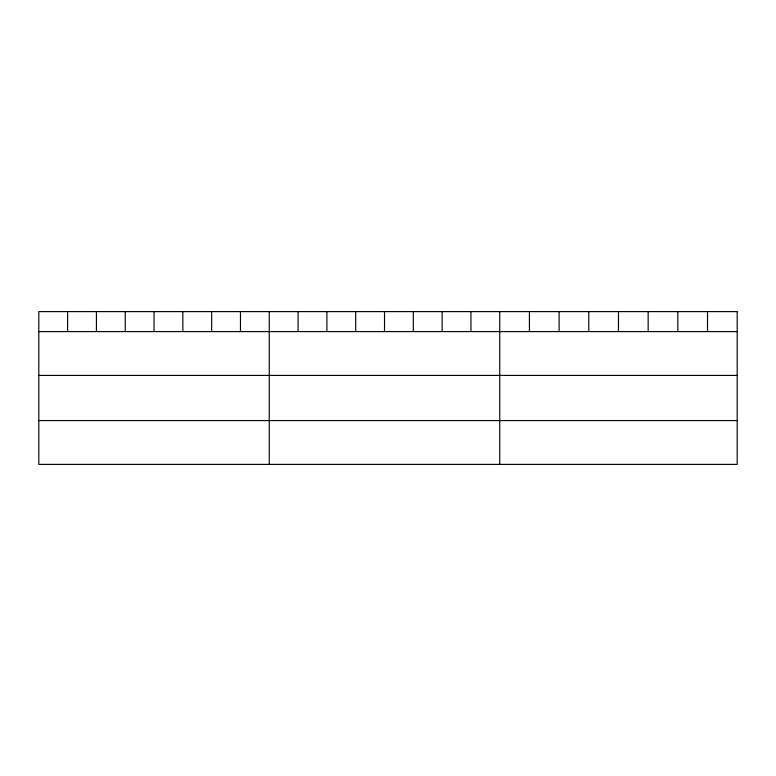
<?xml version="1.0" encoding="UTF-8"?>
<svg xmlns="http://www.w3.org/2000/svg" width="776" height="776" viewBox="0 0 776 776"><rect width="100%" height="100%" fill="white"/><g stroke="black" fill="none" stroke-linecap="round" stroke-linejoin="round"><path stroke-width="1.16" d="M38.8 331.604L737.2 331.604M38.8 375.429L737.2 375.429M38.8 420.573L737.2 420.573M707.518 311.613L707.518 331.604M677.836 311.613L677.836 331.604M648.154 311.613L648.154 331.604M618.472 311.613L618.472 331.604M588.79 311.613L588.79 331.604M559.108 311.613L559.108 331.604M529.426 311.613L529.426 331.604M499.744 311.613L499.744 464.387M470.935 311.613L470.935 331.604M442.126 311.613L442.126 331.604M413.317 311.613L413.317 331.604M384.508 311.613L384.508 331.604M355.699 311.613L355.699 331.604M326.89 311.613L326.89 331.604M298.081 311.613L298.081 331.604M269.272 311.613L269.272 464.387M240.463 311.613L240.463 331.604M211.654 311.613L211.654 331.604M182.845 311.613L182.845 331.604M154.036 311.613L154.036 331.604M125.227 311.613L125.227 331.604M96.418 311.613L96.418 331.604M67.609 311.613L67.609 331.604M737.2 311.613L38.8 311.613L38.8 464.387L737.2 464.387L737.2 311.613"/></g></svg>
